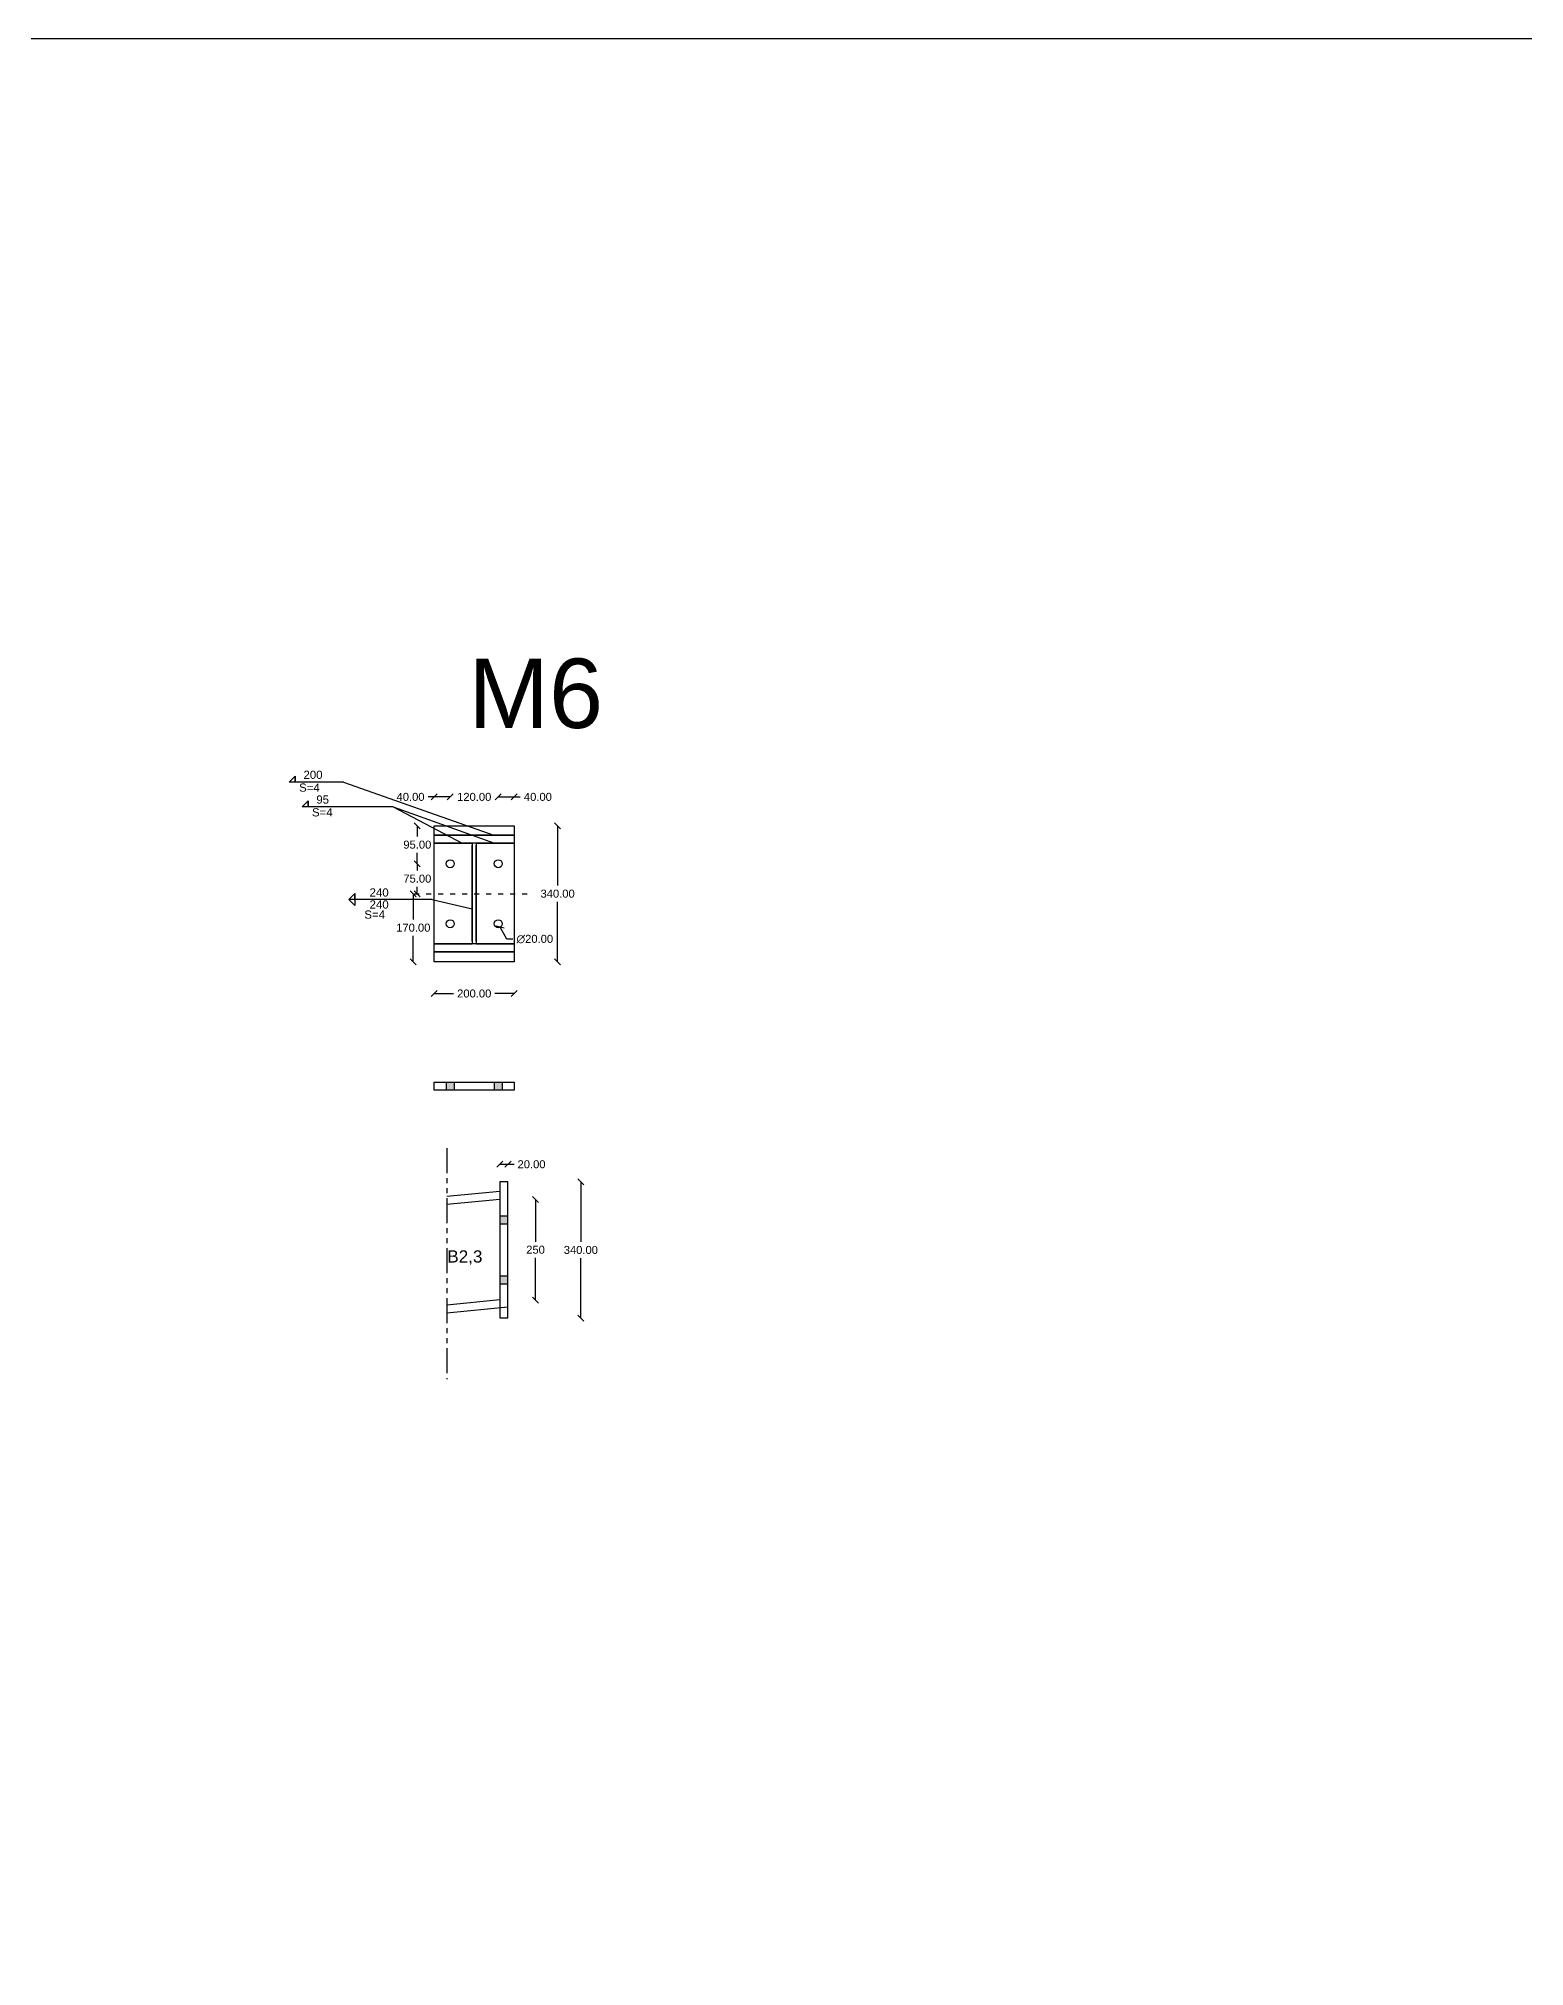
# Model space of a CAD drawing. Header units: inches. Extents: x -15 to 1885144, y -42615 to 866270.
# Drawn here: x 852858 to 856571, y 82444 to 87263 of the extents above; entities that cross this region are included whole.
import ezdxf

# ---------------------------------------------------------------- set-up
doc = ezdxf.new("R2010")
doc.units = ezdxf.units.IN
doc.header["$LTSCALE"] = 100
doc.header["$MEASUREMENT"] = 0
doc.linetypes.add('dash line', pattern=[30, 12, -18])
doc.linetypes.add('PHANTOM2', pattern=[1.25, 0.625, -0.125, 0.125, -0.125, 0.125, -0.125])
for name, color, linetype in [('bolt', 1, 'Continuous'), ('layout', 7, 'Continuous'), ('sections', 3, 'Continuous'), ('sections Dimensions', 6, 'Continuous'), ('text', 3, 'Continuous')]:
    doc.layers.add(name, color=color, linetype=linetype)
doc.layers.add('weld', color=2, linetype='Continuous', lineweight=35)
doc.styles.get("Standard").update_dxf_attribs({"font": 'arial.ttf'})
doc.dimstyles.new('connections', dxfattribs={"dimtxt": 20, "dimasz": 15, "dimexe": 0.0625, "dimexo": 0.0625, "dimgap": 10, "dimtad": 0, "dimtih": 1, "dimtoh": 1, "dimzin": 0, "dimdsep": 46, "dimtxsty": 'Standard', "dimblk": 'OBLIQUE', "dimcen": 0.09, "dimse1": 1, "dimse2": 1, "dimclrd": 256, "dimclre": 256, "dimclrt": 256, "dimadec": 0, "dimazin": 0, "dimtfac": 1, "dimtofl": 0, "dimtmove": 0, "dimatfit": 3, "dimfxl": 1, "dimtfillclr": 256, "dimtolj": 1, "dimtzin": 0, "dimlwe": -1, "dimarcsym": 0})

# ---------------------------------------------------------------- blocks, each defined once
blk = doc.blocks.new('_Oblique')
at = {"color": 0, "linetype": 'ByBlock', "lineweight": -2}
blk.add_line((-0.5, -0.5), (0.5, 0.5), dxfattribs=at)
blk = doc.blocks.new('*D272')
at = {"layer": 'Defpoints', "color": 0, "linetype": 'ByBlock', "transparency": 16777216}
for p in [(853846.8, 84955.6), (854046.8, 84955.6), (854046.8, 84876)]:
    blk.add_point(p, dxfattribs=at)
at = {"layer": 'sections Dimensions', "lineweight": -2, "transparency": 16777216}
for p, q in [((853846.8, 84876), (853895.2, 84876)), ((854046.8, 84876), (853998.5, 84876))]:
    blk.add_line(p, q, dxfattribs=at)
at = {"layer": 'sections Dimensions', "linetype": 'ByBlock', "lineweight": -2, "transparency": 16777216, "xscale": 15, "yscale": 15, "zscale": 15, "rotation": 180}
blk.add_blockref('_Oblique', (853846.8, 84876), dxfattribs=at)
at = {"layer": 'sections Dimensions', "linetype": 'ByBlock', "lineweight": -2, "transparency": 16777216, "xscale": 15, "yscale": 15, "zscale": 15}
blk.add_blockref('_Oblique', (854046.8, 84876), dxfattribs=at)
at = {"layer": 'sections Dimensions', "linetype": 'ByBlock', "transparency": 16777216, "insert": (853946.8, 84876), "char_height": 20, "attachment_point": 5}
blk.add_mtext('\\A1;200.00', dxfattribs=at)
blk = doc.blocks.new('*D273')
at = {"layer": 'Defpoints', "color": 0, "linetype": 'dash line', "transparency": 16777216}
for p in [(853886.8, 85200.6), (853804.6, 85125.6), (853886.8, 85125.6)]:
    blk.add_point(p, dxfattribs=at)
at = {"layer": 'sections Dimensions', "lineweight": -2, "transparency": 16777216}
for p, q in [((853804.6, 85200.6), (853804.6, 85183.3)), ((853804.6, 85125.6), (853804.6, 85142.8))]:
    blk.add_line(p, q, dxfattribs=at)
at = {"layer": 'sections Dimensions', "linetype": 'dash line', "lineweight": -2, "transparency": 16777216, "xscale": 15, "yscale": 15, "zscale": 15}
for p, rotation in [((853804.6, 85200.6), 90), ((853804.6, 85125.6), 270)]:
    blk.add_blockref('_Oblique', p, dxfattribs=dict(at, rotation=rotation))
at = {"layer": 'sections Dimensions', "linetype": 'dash line', "transparency": 16777216, "insert": (853804.6, 85163.1), "char_height": 20, "attachment_point": 5}
blk.add_mtext('\\A1;75.00', dxfattribs=at)
blk = doc.blocks.new('*D274')
at = {"layer": 'Defpoints', "color": 0, "linetype": 'dash line', "transparency": 16777216}
for p in [(853804.6, 85295.6), (853886.8, 85295.6), (853886.8, 85200.6)]:
    blk.add_point(p, dxfattribs=at)
at = {"layer": 'sections Dimensions', "lineweight": -2, "transparency": 16777216}
for p, q in [((853804.6, 85295.6), (853804.6, 85268.3)), ((853804.6, 85200.6), (853804.6, 85227.8))]:
    blk.add_line(p, q, dxfattribs=at)
at = {"layer": 'sections Dimensions', "linetype": 'dash line', "lineweight": -2, "transparency": 16777216, "xscale": 15, "yscale": 15, "zscale": 15}
for p, rotation in [((853804.6, 85295.6), 90), ((853804.6, 85200.6), 270)]:
    blk.add_blockref('_Oblique', p, dxfattribs=dict(at, rotation=rotation))
at = {"layer": 'sections Dimensions', "linetype": 'dash line', "transparency": 16777216, "insert": (853804.6, 85248.1), "char_height": 20, "attachment_point": 5}
blk.add_mtext('\\A1;95.00', dxfattribs=at)
blk = doc.blocks.new('*D275')
at = {"layer": 'Defpoints', "color": 0, "linetype": 'dash line', "transparency": 16777216}
for p in [(853846.8, 85125.6), (853794.6, 84955.6), (853846.8, 84955.6)]:
    blk.add_point(p, dxfattribs=at)
at = {"layer": 'sections Dimensions', "lineweight": -2, "transparency": 16777216}
for p, q in [((853794.6, 85125.6), (853794.6, 85060.8)), ((853794.6, 84955.6), (853794.6, 85020.3))]:
    blk.add_line(p, q, dxfattribs=at)
at = {"layer": 'sections Dimensions', "linetype": 'dash line', "lineweight": -2, "transparency": 16777216, "xscale": 15, "yscale": 15, "zscale": 15}
for p, rotation in [((853794.6, 85125.6), 90), ((853794.6, 84955.6), 270)]:
    blk.add_blockref('_Oblique', p, dxfattribs=dict(at, rotation=rotation))
at = {"layer": 'sections Dimensions', "linetype": 'dash line', "transparency": 16777216, "insert": (853794.6, 85040.6), "char_height": 20, "attachment_point": 5}
blk.add_mtext('\\A1;170.00', dxfattribs=at)
blk = doc.blocks.new('*D276')
at = {"layer": 'Defpoints', "color": 0, "linetype": 'dash line', "transparency": 16777216}
for p in [(854046.8, 85295.6), (854046.8, 84955.6), (854155.2, 84955.6)]:
    blk.add_point(p, dxfattribs=at)
at = {"layer": 'sections Dimensions', "lineweight": -2, "transparency": 16777216}
for p, q in [((854155.2, 85295.6), (854155.2, 85145.8)), ((854155.2, 84955.6), (854155.2, 85105.3))]:
    blk.add_line(p, q, dxfattribs=at)
at = {"layer": 'sections Dimensions', "linetype": 'dash line', "lineweight": -2, "transparency": 16777216, "xscale": 15, "yscale": 15, "zscale": 15}
for p, rotation in [((854155.2, 85295.6), 90), ((854155.2, 84955.6), 270)]:
    blk.add_blockref('_Oblique', p, dxfattribs=dict(at, rotation=rotation))
at = {"layer": 'sections Dimensions', "linetype": 'dash line', "transparency": 16777216, "insert": (854155.2, 85125.6), "char_height": 20, "attachment_point": 5}
blk.add_mtext('\\A1;340.00', dxfattribs=at)
blk = doc.blocks.new('*D277')
at = {"layer": 'Defpoints', "color": 0, "linetype": 'dash line', "transparency": 16777216}
for p in [(854001.9, 85059.3), (854011.7, 85041.9)]:
    blk.add_point(p, dxfattribs=at)
at = {"layer": 'sections Dimensions', "linetype": 'dash line', "transparency": 16777216}
for p, q in [((854006.7, 85050.6), (854006.9, 85050.6)), ((854006.8, 85050.5), (854006.8, 85050.6))]:
    blk.add_line(p, q, dxfattribs=at)
at = {"layer": 'sections Dimensions', "lineweight": -2, "transparency": 16777216}
for p, q in [((854028.6, 85012.1), (854011.7, 85041.9)), ((854043.6, 85012.1), (854028.6, 85012.1))]:
    blk.add_line(p, q, dxfattribs=at)
at = {"layer": 'sections Dimensions', "linetype": 'dash line', "lineweight": -2, "transparency": 16777216, "xscale": 15, "yscale": 15, "zscale": 15, "rotation": 119.4794680081261}
blk.add_blockref('_Oblique', (854011.7, 85041.9), dxfattribs=at)
at = {"layer": 'sections Dimensions', "linetype": 'dash line', "transparency": 16777216, "insert": (854098.2, 85012.1), "char_height": 20, "attachment_point": 5}
blk.add_mtext('\\A1;∅20.00', dxfattribs=at)
blk = doc.blocks.new('*D278')
at = {"layer": 'Defpoints', "color": 0, "linetype": 'dash line', "transparency": 16777216}
for p in [(853846.8, 85367.5), (853846.8, 85200.6), (853886.8, 85200.6)]:
    blk.add_point(p, dxfattribs=at)
at = {"layer": 'sections Dimensions', "lineweight": -2, "transparency": 16777216}
for p, q in [((853846.8, 85367.5), (853831.8, 85367.5)), ((853886.8, 85367.5), (853846.8, 85367.5))]:
    blk.add_line(p, q, dxfattribs=at)
at = {"layer": 'sections Dimensions', "linetype": 'dash line', "lineweight": -2, "transparency": 16777216, "xscale": 15, "yscale": 15, "zscale": 15, "rotation": 180}
blk.add_blockref('_Oblique', (853846.8, 85367.5), dxfattribs=at)
at = {"layer": 'sections Dimensions', "linetype": 'dash line', "lineweight": -2, "transparency": 16777216, "xscale": 15, "yscale": 15, "zscale": 15}
blk.add_blockref('_Oblique', (853886.8, 85367.5), dxfattribs=at)
at = {"layer": 'sections Dimensions', "linetype": 'dash line', "transparency": 16777216, "insert": (853787.7, 85367.5), "char_height": 20, "attachment_point": 5}
blk.add_mtext('\\A1;40.00', dxfattribs=at)
blk = doc.blocks.new('*D279')
at = {"layer": 'Defpoints', "color": 0, "linetype": 'dash line', "transparency": 16777216}
for p in [(854006.8, 85367.5), (853886.8, 85200.6), (854006.8, 85200.6)]:
    blk.add_point(p, dxfattribs=at)
at = {"layer": 'sections Dimensions', "lineweight": -2, "transparency": 16777216}
for p, q in [((853886.8, 85367.5), (853871.8, 85367.5)), ((854006.8, 85367.5), (854021.8, 85367.5))]:
    blk.add_line(p, q, dxfattribs=at)
at = {"layer": 'sections Dimensions', "linetype": 'dash line', "lineweight": -2, "transparency": 16777216, "xscale": 15, "yscale": 15, "zscale": 15}
blk.add_blockref('_Oblique', (853886.8, 85367.5), dxfattribs=at)
at = {"layer": 'sections Dimensions', "linetype": 'dash line', "lineweight": -2, "transparency": 16777216, "xscale": 15, "yscale": 15, "zscale": 15, "rotation": 180}
blk.add_blockref('_Oblique', (854006.8, 85367.5), dxfattribs=at)
at = {"layer": 'sections Dimensions', "linetype": 'dash line', "transparency": 16777216, "insert": (853946.8, 85367.5), "char_height": 20, "attachment_point": 5}
blk.add_mtext('\\A1;120.00', dxfattribs=at)
blk = doc.blocks.new('*D280')
at = {"layer": 'Defpoints', "color": 0, "linetype": 'dash line', "transparency": 16777216}
for p in [(854046.8, 85367.5), (854006.8, 85200.6), (854046.8, 85200.6)]:
    blk.add_point(p, dxfattribs=at)
at = {"layer": 'sections Dimensions', "lineweight": -2, "transparency": 16777216}
for p, q in [((854006.8, 85367.5), (854046.8, 85367.5)), ((854046.8, 85367.5), (854061.8, 85367.5))]:
    blk.add_line(p, q, dxfattribs=at)
at = {"layer": 'sections Dimensions', "linetype": 'dash line', "lineweight": -2, "transparency": 16777216, "xscale": 15, "yscale": 15, "zscale": 15, "rotation": 180}
blk.add_blockref('_Oblique', (854006.8, 85367.5), dxfattribs=at)
at = {"layer": 'sections Dimensions', "linetype": 'dash line', "lineweight": -2, "transparency": 16777216, "xscale": 15, "yscale": 15, "zscale": 15}
blk.add_blockref('_Oblique', (854046.8, 85367.5), dxfattribs=at)
at = {"layer": 'sections Dimensions', "linetype": 'dash line', "transparency": 16777216, "insert": (854105.9, 85367.5), "char_height": 20, "attachment_point": 5}
blk.add_mtext('\\A1;40.00', dxfattribs=at)
blk = doc.blocks.new('*D789')
at = {"layer": 'Defpoints', "color": 0, "ltscale": 10, "transparency": 16777216}
for p in [(854031.2, 84405), (854213.2, 84405), (854031.2, 84065)]:
    blk.add_point(p, dxfattribs=at)
at = {"layer": 'sections Dimensions', "lineweight": -2, "ltscale": 10, "transparency": 16777216}
for p, q in [((854213.2, 84405), (854213.2, 84255.2)), ((854213.2, 84065), (854213.2, 84214.8))]:
    blk.add_line(p, q, dxfattribs=at)
at = {"layer": 'sections Dimensions', "lineweight": -2, "ltscale": 10, "transparency": 16777216, "xscale": 15, "yscale": 15, "zscale": 15}
for p, rotation in [((854213.2, 84405), 90), ((854213.2, 84065), 270)]:
    blk.add_blockref('_Oblique', p, dxfattribs=dict(at, rotation=rotation))
at = {"layer": 'sections Dimensions', "ltscale": 10, "transparency": 16777216, "insert": (854213.2, 84235), "char_height": 20, "attachment_point": 5}
blk.add_mtext('\\A1;340.00', dxfattribs=at)
blk = doc.blocks.new('*D790')
at = {"layer": 'Defpoints', "color": 0, "ltscale": 10, "transparency": 16777216}
for p in [(854011.2, 84361.2), (854011.2, 84110), (854100, 84110)]:
    blk.add_point(p, dxfattribs=at)
at = {"layer": 'sections Dimensions', "lineweight": -2, "ltscale": 10, "transparency": 16777216}
for p, q in [((854100, 84361.2), (854100, 84255.8)), ((854100, 84110), (854100, 84215.4))]:
    blk.add_line(p, q, dxfattribs=at)
at = {"layer": 'sections Dimensions', "lineweight": -2, "ltscale": 10, "transparency": 16777216, "xscale": 15, "yscale": 15, "zscale": 15}
for p, rotation in [((854100, 84361.2), 90), ((854100, 84110), 270)]:
    blk.add_blockref('_Oblique', p, dxfattribs=dict(at, rotation=rotation))
at = {"layer": 'sections Dimensions', "ltscale": 10, "transparency": 16777216, "insert": (854100, 84235.6), "char_height": 20, "attachment_point": 5}
blk.add_mtext('\\A1;250', dxfattribs=at)
blk = doc.blocks.new('*D791')
at = {"layer": 'Defpoints', "color": 0, "ltscale": 10, "transparency": 16777216}
for p in [(854031.2, 84449.2), (854011.2, 84405), (854031.2, 84405)]:
    blk.add_point(p, dxfattribs=at)
at = {"layer": 'sections Dimensions', "lineweight": -2, "ltscale": 10, "transparency": 16777216}
for p, q in [((854011.2, 84449.2), (854031.2, 84449.2)), ((854031.2, 84449.2), (854046.2, 84449.2))]:
    blk.add_line(p, q, dxfattribs=at)
at = {"layer": 'sections Dimensions', "lineweight": -2, "ltscale": 10, "transparency": 16777216, "xscale": 15, "yscale": 15, "zscale": 15, "rotation": 180}
blk.add_blockref('_Oblique', (854011.2, 84449.2), dxfattribs=at)
at = {"layer": 'sections Dimensions', "lineweight": -2, "ltscale": 10, "transparency": 16777216, "xscale": 15, "yscale": 15, "zscale": 15}
blk.add_blockref('_Oblique', (854031.2, 84449.2), dxfattribs=at)
at = {"layer": 'sections Dimensions', "ltscale": 10, "transparency": 16777216, "insert": (854090, 84449.2), "char_height": 20, "attachment_point": 5}
blk.add_mtext('\\A1;20.00', dxfattribs=at)

msp = doc.modelspace()

# ---------------------------------------------------------------- hatches: boundary and pattern name
at = {"layer": 'bolt', "ltscale": 10}
h = msp.add_hatch(color=256, dxfattribs=at)
h.dxf.hatch_style = 1
h.paths.add_polyline_path([(854031.154, 84300.019), (854031.154, 84320.019), (854011.154, 84320.019), (854011.154, 84300.019)])
h.paths.add_polyline_path([(854031.154, 84170.019), (854011.154, 84170.019), (854011.154, 84150.019), (854031.154, 84150.019)])
at = {"layer": 'layout', "ltscale": 0.1}
h = msp.add_hatch(color=256, dxfattribs=at)
h.dxf.hatch_style = 1
h.paths.add_polyline_path([(854016.824, 84654.552), (853996.824, 84654.552), (853996.824, 84634.552), (854016.824, 84634.552)])
h.paths.add_polyline_path([(853896.824, 84654.552), (853876.824, 84654.552), (853876.824, 84634.552), (853896.824, 84634.552)])

# ---------------------------------------------------------------- linework, layer by layer
at = {"layer": 'bolt', "ltscale": 10}
for p, q in [((854011.154, 84320.019), (854031.154, 84320.019)), ((854011.154, 84300.019), (854031.154, 84300.019)), ((854011.154, 84170.019), (854031.154, 84170.019)), ((854011.154, 84150.019), (854031.154, 84150.019))]:
    msp.add_line(p, q, dxfattribs=at)
at = {"layer": 'bolt'}
for centre in [(853886.824, 85200.557), (854006.824, 85200.557), (853886.824, 85050.557), (854006.824, 85050.557)]:
    msp.add_circle(centre, 10, dxfattribs=at)
at = {"layer": 'layout', "ltscale": 0.1}
for p, q in [((853846.824, 84654.552), (854046.824, 84654.552)), ((853846.824, 84634.552), (853846.824, 84654.552)), ((854046.824, 84634.552), (853846.824, 84634.552)), ((853876.824, 84654.552), (853876.824, 84634.552)), ((853896.824, 84654.552), (853896.824, 84634.552)), ((853996.824, 84654.552), (853996.824, 84634.552)), ((854016.824, 84654.552), (854016.824, 84634.552)), ((854046.824, 84654.552), (854046.824, 84634.552))]:
    msp.add_line(p, q, dxfattribs=at)
at = {"layer": 'sections', "linetype": 'ByBlock'}
for p, q in [((853846.824, 85295.557), (854046.824, 85295.557)), ((853846.824, 84955.557), (853846.824, 85295.557)), ((854046.824, 85295.557), (854046.824, 84955.557)), ((854046.824, 85271.798), (853846.824, 85271.798)), ((854046.824, 85251.706), (853846.824, 85251.706)), ((854046.824, 85000.557), (853846.824, 85000.557)), ((854046.824, 84980.557), (853846.824, 84980.557)), ((854046.824, 84955.557), (853846.824, 84955.557))]:
    msp.add_line(p, q, dxfattribs=at)
at = {"layer": 'sections'}
for p, q in [((853941.824, 85251.706), (853941.824, 85000.557)), ((853951.824, 85251.706), (853951.824, 85000.557))]:
    msp.add_line(p, q, dxfattribs=at)
at = {"layer": 'sections', "linetype": 'PHANTOM2'}
msp.add_line((853878.557, 84489.82), (853878.557, 83912.532), dxfattribs=at)
at = {"layer": 'sections', "ltscale": 10}
for p, q in [((854011.154, 84381.26), (853878.557, 84368.531)), ((854011.154, 84405.019), (854011.154, 84065.019)), ((854031.154, 84405.019), (854011.154, 84405.019)), ((854031.154, 84065.019), (854031.154, 84405.019)), ((854031.154, 84065.019), (854031.154, 84405.019)), ((854011.154, 84361.169), (853878.557, 84348.439)), ((854011.154, 84110.019), (853878.557, 84097.29)), ((854031.154, 84091.847), (853878.557, 84077.198)), ((854011.154, 84065.019), (854031.154, 84065.019))]:
    msp.add_line(p, q, dxfattribs=at)
at = {"layer": 'sections'}
msp.add_lwpolyline([(842209.618, 87263.057), (884218.467, 87263.057), (884218.467, 23280.578), (842209.618, 23280.578)], close=True, dxfattribs=at)
at = {"layer": 'sections Dimensions'}
for p, q in [((853484.355, 85404.269), (853499.355, 85419.269)), ((853620.447, 85404.269), (853484.355, 85404.269)), ((853499.355, 85404.269), (853484.355, 85404.269)), ((853499.355, 85419.269), (853499.355, 85404.269)), ((853620.447, 85404.269), (853996.116, 85271.798)), ((853516.465, 85342.427), (853531.465, 85357.427)), ((853744.446, 85342.427), (853516.465, 85342.427)), ((853531.465, 85342.427), (853516.465, 85342.427)), ((853531.465, 85357.427), (853531.465, 85342.427)), ((853633.793, 85110.924), (853648.793, 85125.924)), ((853648.793, 85110.924), (853633.793, 85110.924)), ((853633.793, 85110.924), (853648.793, 85095.924)), ((853648.793, 85125.924), (853648.793, 85095.924)), ((853841.988, 85110.924), (853648.793, 85110.924)), ((853841.988, 85110.924), (853941.824, 85087.961))]:
    msp.add_line(p, q, dxfattribs=at)
at = {"layer": 'sections Dimensions', "linetype": 'dash line'}
for p, q in [((853499.355, 85404.269), (853499.355, 85419.269)), ((853531.465, 85342.427), (853531.465, 85357.427)), ((853648.793, 85110.924), (853648.793, 85125.924))]:
    msp.add_line(p, q, dxfattribs=at)
at = {"layer": 'sections Dimensions', "ltscale": 10}
for q in [(853916.82, 85251.706), (853997.053, 85251.706)]:
    msp.add_line((853744.446, 85342.427), q, dxfattribs=at)
at = {"layer": 'sections Dimensions', "linetype": 'dash line', "ltscale": 0.01}
msp.add_line((853796.824, 85125.557), (854096.824, 85125.557), dxfattribs=at)
at = {"layer": 'weld', "ltscale": 10}
for p, q in [((853846.824, 85271.798), (854046.824, 85271.798)), ((853941.824, 85251.706), (853846.824, 85251.706)), ((853941.824, 85246.706), (853941.824, 85006.706)), ((854046.824, 85251.706), (853951.824, 85251.706)), ((853951.824, 85246.706), (853951.824, 85006.706)), ((853846.824, 85000.557), (853941.824, 85000.557)), ((853846.824, 84980.557), (854046.824, 84980.557)), ((853951.824, 85000.557), (854046.824, 85000.557))]:
    msp.add_line(p, q, dxfattribs=at)

# ---------------------------------------------------------------- texts
at = {"layer": 'sections Dimensions'}
for s, p in [('S=4', (853509.218, 85380.516)), ('200', (853520.091, 85412.514)), ('95', (853552.201, 85350.673)), ('S=4', (853541.328, 85318.674)), ('240', (853685.345, 85118.393)), ('240', (853685.345, 85088.393)), ('S=4', (853672.205, 85063.203))]:
    msp.add_text(s, height=20.4789, dxfattribs=at).set_placement(p)
at = {"layer": 'text'}
msp.add_text('M6', height=173.6094, dxfattribs=at).set_placement((853931.893, 85539.811))
at = {"layer": 'text', "ltscale": 10}
msp.add_text('B2,3', height=30.5177, dxfattribs=at).set_placement((853879.605, 84203.648))

# ---------------------------------------------------------------- dimensions: what is measured, and where the dimension line sits
at = {"layer": 'sections Dimensions', "linetype": 'dash line'}
for base, p1, p2, picture, middle in [((853846.824, 85367.464), (853886.824, 85200.557), (853846.824, 85200.557), '*D278', (853787.71, 85367.464)), ((854006.824, 85367.464), (853886.824, 85200.557), (854006.824, 85200.557), '*D279', (853946.824, 85367.464)), ((854046.824, 85367.464), (854006.824, 85200.557), (854046.824, 85200.557), '*D280', (854105.937, 85367.464))]:
    dim = msp.add_linear_dim(base=base, p1=p1, p2=p2, dimstyle='connections', dxfattribs=at)
    dim.commit()
    dim.dimension.update_dxf_attribs({"geometry": picture, "text_midpoint": middle})
for base, p1, p2, picture, middle in [((853804.587, 85295.557), (853886.824, 85200.557), (853886.824, 85295.557), '*D274', (853804.587, 85248.057)), ((854155.181, 84955.557), (854046.824, 85295.557), (854046.824, 84955.557), '*D276', (854155.181, 85125.557)), ((853804.587, 85125.557), (853886.824, 85200.557), (853886.824, 85125.557), '*D273', (853804.587, 85163.057)), ((853794.587, 84955.557), (853846.824, 85125.557), (853846.824, 84955.557), '*D275', (853794.587, 85040.557))]:
    dim = msp.add_linear_dim(base=base, p1=p1, p2=p2, angle=90, dimstyle='connections', dxfattribs=at)
    dim.commit()
    dim.dimension.update_dxf_attribs({"geometry": picture, "text_midpoint": middle})
dim = msp.add_diameter_dim_2p(p1=(854001.902, 85059.262), p2=(854011.745, 85041.852), dimstyle='connections', dxfattribs=at)
dim.commit()
dim.dimension.update_dxf_attribs({"geometry": '*D277', "text_midpoint": (854098.158, 85012.094), "dimtype": 163})
at = {"layer": 'sections Dimensions', "linetype": 'ByBlock'}
dim = msp.add_linear_dim(base=(854046.824, 84875.989), p1=(853846.824, 84955.557), p2=(854046.824, 84955.557), dimstyle='connections', dxfattribs=at)
dim.commit()
dim.dimension.update_dxf_attribs({"geometry": '*D272', "text_midpoint": (853946.824, 84875.989)})
at = {"layer": 'sections Dimensions', "ltscale": 10}
dim = msp.add_linear_dim(base=(854031.154, 84449.234), p1=(854011.154, 84405.019), p2=(854031.154, 84405.019), dimstyle='connections', dxfattribs=at)
dim.commit()
dim.dimension.update_dxf_attribs({"geometry": '*D791', "text_midpoint": (854090.035, 84449.234)})
dim = msp.add_linear_dim(base=(854213.185, 84405.019), p1=(854031.154, 84065.019), p2=(854031.154, 84405.019), angle=90, dimstyle='connections', dxfattribs=at)
dim.commit()
dim.dimension.update_dxf_attribs({"geometry": '*D789', "text_midpoint": (854213.185, 84235.019)})
dim = msp.add_linear_dim(base=(854100.011, 84110.019), p1=(854011.154, 84361.169), p2=(854011.154, 84110.019), angle=90, text='250', dimstyle='connections', dxfattribs=at)
dim.commit()
dim.dimension.update_dxf_attribs({"geometry": '*D790', "text_midpoint": (854100.011, 84235.594)})

doc.saveas('drawing.dxf')
